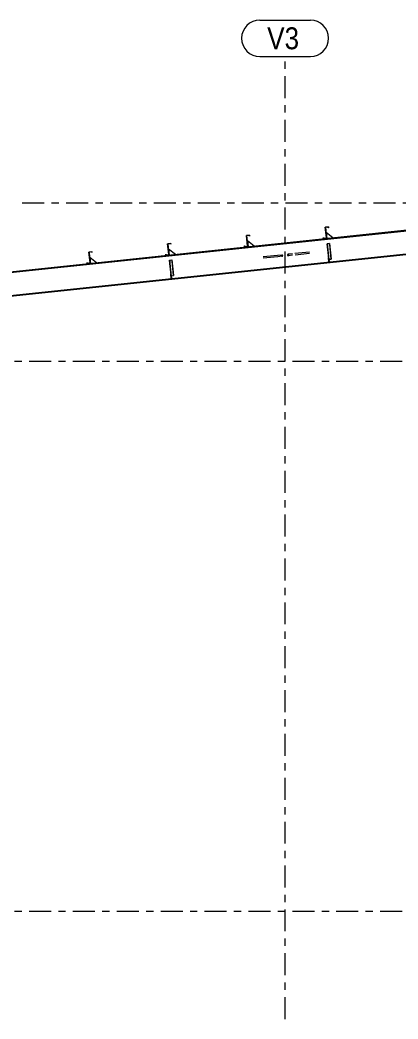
# Model space of a CAD drawing. Header units: millimetres. Extents: x -619 to 204, y -351 to 223.
# Drawn here: x -290.6 to -238.9, y -205 to -68.3 of the extents above; entities that cross this region are included whole.
import ezdxf

# ---------------------------------------------------------------- set-up
doc = ezdxf.new("R2010")
doc.units = ezdxf.units.MM
for name, pattern in [('XKITLINE00', [0]), ('XKITLINE02', [4, 2, -2]), ('XKITLINE03', [6, 3, -1, 1, -1])]:
    doc.linetypes.add(name, pattern=pattern)
doc.layers.add('Part', color=2, linetype='Continuous', lineweight=0)
doc.layers.add('S-grid', color=1, linetype='Continuous', lineweight=0)
doc.styles.add('ARIAL', font='ARIAL.TTF')

# ---------------------------------------------------------------- blocks, each defined once
blk = doc.blocks.new('*A39')
at = {"layer": 'Part'}
blk.add_hatch(color=3, dxfattribs=at).paths.add_polyline_path([(-281.15, -100.04), (-280.74, -99.99), (-280.72, -100.12), (-280.74, -100.12), (-280.75, -100.01), (-281.13, -100.05), (-280.98, -101.54), (-281.39, -101.59), (-281.4, -101.46), (-281.39, -101.46), (-281.38, -101.57), (-280.99, -101.53)], flags=17)
blk = doc.blocks.new('*A40')
at = {"layer": 'Part'}
blk.add_hatch(color=3, dxfattribs=at).paths.add_polyline_path([(-281.15, -100.04), (-280.74, -99.99), (-280.72, -100.12), (-280.74, -100.12), (-280.75, -100.01), (-281.13, -100.05), (-280.98, -101.54), (-281.39, -101.59), (-281.4, -101.46), (-281.39, -101.46), (-281.38, -101.57), (-280.99, -101.53)], flags=17)
blk = doc.blocks.new('*A76')
at = {"layer": 'Part'}
blk.add_hatch(color=3, dxfattribs=at).paths.add_polyline_path([(-248.57, -98.9), (-248.24, -98.86), (-248.24, -98.88), (-248.56, -98.91), (-248.51, -99.31), (-248.53, -99.32)], flags=17)
blk = doc.blocks.new('*A97')
at = {"layer": 'Part'}
blk.add_hatch(color=3, dxfattribs=at).paths.add_polyline_path([(-248.83, -96.63), (-248.41, -96.58), (-248.4, -96.71), (-248.42, -96.71), (-248.43, -96.6), (-248.81, -96.64), (-248.65, -98.13), (-249.07, -98.18), (-249.08, -98.05), (-249.07, -98.05), (-249.06, -98.16), (-248.67, -98.12)], flags=17)
blk = doc.blocks.new('*A98')
at = {"layer": 'Part'}
blk.add_hatch(color=3, dxfattribs=at).paths.add_polyline_path([(-248.83, -96.63), (-248.41, -96.58), (-248.4, -96.71), (-248.42, -96.71), (-248.43, -96.6), (-248.81, -96.64), (-248.65, -98.13), (-249.07, -98.18), (-249.08, -98.05), (-249.07, -98.05), (-249.06, -98.16), (-248.67, -98.12)], flags=17)
blk = doc.blocks.new('*A99')
at = {"layer": 'Part'}
blk.add_hatch(color=3, dxfattribs=at).paths.add_polyline_path([(-259.6, -97.76), (-259.19, -97.72), (-259.18, -97.84), (-259.19, -97.85), (-259.2, -97.74), (-259.59, -97.78), (-259.43, -99.27), (-259.84, -99.31), (-259.86, -99.19), (-259.84, -99.19), (-259.83, -99.3), (-259.44, -99.26)], flags=17)
blk = doc.blocks.new('*A100')
at = {"layer": 'Part'}
blk.add_hatch(color=3, dxfattribs=at).paths.add_polyline_path([(-259.6, -97.76), (-259.19, -97.72), (-259.18, -97.84), (-259.19, -97.85), (-259.2, -97.74), (-259.59, -97.78), (-259.43, -99.27), (-259.84, -99.31), (-259.86, -99.19), (-259.84, -99.19), (-259.83, -99.3), (-259.44, -99.26)], flags=17)
blk = doc.blocks.new('*A101')
at = {"layer": 'Part'}
blk.add_hatch(color=3, dxfattribs=at).paths.add_polyline_path([(-270.38, -98.9), (-269.96, -98.86), (-269.95, -98.98), (-269.96, -98.98), (-269.98, -98.87), (-270.36, -98.91), (-270.2, -100.41), (-270.62, -100.45), (-270.63, -100.33), (-270.61, -100.32), (-270.6, -100.43), (-270.22, -100.39)], flags=17)
blk = doc.blocks.new('*A102')
at = {"layer": 'Part'}
blk.add_hatch(color=3, dxfattribs=at).paths.add_polyline_path([(-270.38, -98.9), (-269.96, -98.86), (-269.95, -98.98), (-269.96, -98.98), (-269.98, -98.87), (-270.36, -98.91), (-270.2, -100.41), (-270.62, -100.45), (-270.63, -100.33), (-270.61, -100.32), (-270.6, -100.43), (-270.22, -100.39)], flags=17)
blk = doc.blocks.new('*A103')
at = {"layer": 'Part'}
blk.add_hatch(color=3, dxfattribs=at).paths.add_polyline_path([(-270.12, -101.17), (-269.79, -101.13), (-269.79, -101.15), (-270.1, -101.19), (-270.06, -101.59), (-270.08, -101.59)], flags=17)
blk = doc.blocks.new('*A647')
at = {"layer": 'S-grid', "color": 1, "linetype": 'XKITLINE03', "lineweight": 0}
blk.add_line((-290.25, -93.32), (-114.22, -93.32), dxfattribs=at)
blk = doc.blocks.new('*A648')
at = {"layer": 'S-grid', "color": 1, "linetype": 'XKITLINE03', "lineweight": 0}
blk.add_line((-559.32, -114.99), (26.4, -114.99), dxfattribs=at)
blk = doc.blocks.new('*A649')
at = {"layer": 'S-grid', "color": 1, "linetype": 'XKITLINE03', "lineweight": 0}
blk.add_line((-559.32, -190.2), (26.4, -190.2), dxfattribs=at)
blk = doc.blocks.new('*A650')
at = {"layer": 'Part', "color": 2, "linetype": 'XKITLINE00', "lineweight": 0}
for p, q in [((-237.24, -97.01), (-309.87, -104.67)), ((-237.23, -97.12), (-309.86, -104.78)), ((-237.23, -97.1), (-237.23, -97.12)), ((-236.9, -100.22), (-301.84, -107.07)), ((-236.89, -100.33), (-301.83, -107.18)), ((-236.9, -100.22), (-236.89, -100.33)), ((-302.18, -107.11), (-309.53, -107.88)), ((-302.16, -107.21), (-309.52, -107.99))]:
    blk.add_line(p, q, dxfattribs=at)
at = {"layer": 'Part', "color": 7, "linetype": 'XKITLINE02', "lineweight": 0}
for p, q in [((-237.24, -97.01), (-237.23, -97.1)), ((-237.23, -97.12), (-236.9, -100.22)), ((-309.87, -104.67), (-309.52, -107.99)), ((-301.84, -107.07), (-302.18, -107.11)), ((-301.83, -107.18), (-302.16, -107.21))]:
    blk.add_line(p, q, dxfattribs=at)
blk = doc.blocks.new('*A697')
at = {"layer": 'Part', "color": 2, "linetype": 'XKITLINE00', "lineweight": 0}
for p, q in [((-281.08, -100.13), (-281.12, -100.13)), ((-280.93, -101.62), (-281.08, -100.13)), ((-280.98, -101.54), (-280.97, -101.63))]:
    blk.add_line(p, q, dxfattribs=at)
at = {"layer": 'Part', "color": 7, "linetype": 'XKITLINE02', "lineweight": 0}
for p, q in [((-281.12, -100.13), (-280.98, -101.54)), ((-280.97, -101.63), (-280.93, -101.62))]:
    blk.add_line(p, q, dxfattribs=at)
blk = doc.blocks.new('*A718')
at = {"layer": 'Part', "color": 2, "linetype": 'XKITLINE00', "lineweight": 0}
blk.add_line((-280.1, -101.53), (-281.01, -100.79), dxfattribs=at)
at = {"layer": 'Part', "color": 7, "linetype": 'XKITLINE02', "lineweight": 0}
for p, q in [((-281.01, -100.79), (-280.93, -101.62)), ((-280.93, -101.62), (-280.1, -101.53))]:
    blk.add_line(p, q, dxfattribs=at)
blk = doc.blocks.new('*A823')
at = {"layer": 'Part', "color": 2, "linetype": 'XKITLINE00', "lineweight": 0}
for p, q in [((-281.15, -100.04), (-280.74, -99.99)), ((-280.99, -101.53), (-281.15, -100.04)), ((-280.75, -100.01), (-281.13, -100.05)), ((-281.13, -100.05), (-280.98, -101.54)), ((-280.74, -100.12), (-280.75, -100.01)), ((-280.74, -99.99), (-280.72, -100.12)), ((-280.72, -100.12), (-280.74, -100.12)), ((-281.39, -101.59), (-281.4, -101.46)), ((-281.4, -101.46), (-281.39, -101.46)), ((-281.39, -101.46), (-281.38, -101.57)), ((-280.98, -101.54), (-281.39, -101.59)), ((-281.38, -101.57), (-280.99, -101.53))]:
    blk.add_line(p, q, dxfattribs=at)
blk = doc.blocks.new('*A824')
at = {"layer": 'Part', "color": 2, "linetype": 'XKITLINE00', "lineweight": 0}
for p, q in [((-281.15, -100.04), (-280.74, -99.99)), ((-280.99, -101.53), (-281.15, -100.04)), ((-280.75, -100.01), (-281.13, -100.05)), ((-281.13, -100.05), (-280.98, -101.54)), ((-280.74, -100.12), (-280.75, -100.01)), ((-280.74, -99.99), (-280.72, -100.12)), ((-280.72, -100.12), (-280.74, -100.12)), ((-281.39, -101.59), (-281.4, -101.46)), ((-281.4, -101.46), (-281.39, -101.46)), ((-281.39, -101.46), (-281.38, -101.57)), ((-280.98, -101.54), (-281.39, -101.59)), ((-281.38, -101.57), (-280.99, -101.53))]:
    blk.add_line(p, q, dxfattribs=at)
blk = doc.blocks.new('*A904')
at = {"layer": 'Part', "color": 2, "linetype": 'XKITLINE00', "lineweight": 0}
for p, q in [((-248.76, -96.72), (-248.8, -96.72)), ((-248.6, -98.21), (-248.76, -96.72)), ((-248.65, -98.13), (-248.65, -98.22))]:
    blk.add_line(p, q, dxfattribs=at)
at = {"layer": 'Part', "color": 7, "linetype": 'XKITLINE02', "lineweight": 0}
for p, q in [((-248.8, -96.72), (-248.65, -98.13)), ((-248.65, -98.22), (-248.6, -98.21))]:
    blk.add_line(p, q, dxfattribs=at)
blk = doc.blocks.new('*A905')
at = {"layer": 'Part', "color": 7, "linetype": 'XKITLINE02', "lineweight": 0}
for p, q in [((-248.32, -101.28), (-248.57, -98.9)), ((-248.31, -101.28), (-248.56, -98.91)), ((-248.02, -101), (-248.24, -98.86)), ((-248.35, -101.02), (-248.02, -100.99)), ((-248.33, -101.03), (-248.02, -101)), ((-248.32, -101.28), (-248.31, -101.28))]:
    blk.add_line(p, q, dxfattribs=at)
blk = doc.blocks.new('*A906')
at = {"layer": 'Part', "color": 2, "linetype": 'XKITLINE00', "lineweight": 0}
for p, q in [((-248.57, -98.9), (-248.24, -98.86)), ((-248.53, -99.32), (-248.57, -98.9)), ((-248.24, -98.88), (-248.56, -98.91)), ((-248.56, -98.91), (-248.51, -99.31)), ((-248.51, -99.31), (-248.53, -99.32)), ((-248.53, -99.32), (-248.35, -101.06)), ((-248.31, -101.28), (-248.51, -99.31)), ((-248.24, -98.86), (-248.02, -101)), ((-248.33, -101.03), (-248.02, -101)), ((-248.32, -101.28), (-248.31, -101.28))]:
    blk.add_line(p, q, dxfattribs=at)
at = {"layer": 'Part', "color": 7, "linetype": 'XKITLINE02', "lineweight": 0}
for p, q in [((-248.35, -101.02), (-248.02, -100.99)), ((-248.35, -101.06), (-248.32, -101.28))]:
    blk.add_line(p, q, dxfattribs=at)
blk = doc.blocks.new('*A907')
at = {"layer": 'Part', "color": 7, "linetype": 'XKITLINE02', "lineweight": 0}
for p, q in [((-269.92, -103.07), (-269.96, -103.08)), ((-269.96, -103.08), (-269.9, -103.7)), ((-269.86, -103.7), (-269.92, -103.07)), ((-269.91, -103.58), (-269.87, -103.57)), ((-269.9, -103.7), (-269.86, -103.7))]:
    blk.add_line(p, q, dxfattribs=at)
blk = doc.blocks.new('*A936')
at = {"layer": 'S-grid', "color": 1, "linetype": 'XKITLINE03', "lineweight": 0}
blk.add_line((-254.32, -204.97), (-254.32, -73.3), dxfattribs=at)
at = {"layer": 'S-grid', "color": 3, "style": 'ARIAL', "width": 0.85}
blk.add_text('V3', height=3, dxfattribs=at).set_placement((-256.77, -72.3))
blk = doc.blocks.new('*A953')
at = {"layer": 'Part', "color": 2, "linetype": 'XKITLINE00', "lineweight": 0}
for p, q in [((-248.83, -96.63), (-248.41, -96.58)), ((-248.67, -98.12), (-248.83, -96.63)), ((-248.43, -96.6), (-248.81, -96.64)), ((-248.81, -96.64), (-248.65, -98.13)), ((-248.42, -96.71), (-248.43, -96.6)), ((-248.4, -96.71), (-248.42, -96.71)), ((-248.41, -96.58), (-248.4, -96.71)), ((-249.07, -98.18), (-249.08, -98.05)), ((-249.08, -98.05), (-249.07, -98.05)), ((-249.07, -98.05), (-249.06, -98.16)), ((-248.65, -98.13), (-249.07, -98.18)), ((-249.06, -98.16), (-248.67, -98.12))]:
    blk.add_line(p, q, dxfattribs=at)
blk = doc.blocks.new('*A954')
at = {"layer": 'Part', "color": 2, "linetype": 'XKITLINE00', "lineweight": 0}
for p, q in [((-248.83, -96.63), (-248.41, -96.58)), ((-248.67, -98.12), (-248.83, -96.63)), ((-248.43, -96.6), (-248.81, -96.64)), ((-248.81, -96.64), (-248.65, -98.13)), ((-248.42, -96.71), (-248.43, -96.6)), ((-248.4, -96.71), (-248.42, -96.71)), ((-248.41, -96.58), (-248.4, -96.71)), ((-249.07, -98.18), (-249.08, -98.05)), ((-249.08, -98.05), (-249.07, -98.05)), ((-249.07, -98.05), (-249.06, -98.16)), ((-248.65, -98.13), (-249.07, -98.18)), ((-249.06, -98.16), (-248.67, -98.12))]:
    blk.add_line(p, q, dxfattribs=at)
blk = doc.blocks.new('*A955')
at = {"layer": 'Part', "color": 2, "linetype": 'XKITLINE00', "lineweight": 0}
for p, q in [((-259.6, -97.76), (-259.19, -97.72)), ((-259.44, -99.26), (-259.6, -97.76)), ((-259.2, -97.74), (-259.59, -97.78)), ((-259.59, -97.78), (-259.43, -99.27)), ((-259.19, -97.85), (-259.2, -97.74)), ((-259.19, -97.72), (-259.18, -97.84)), ((-259.18, -97.84), (-259.19, -97.85)), ((-259.84, -99.31), (-259.86, -99.19)), ((-259.86, -99.19), (-259.84, -99.19)), ((-259.84, -99.19), (-259.83, -99.3)), ((-259.43, -99.27), (-259.84, -99.31)), ((-259.83, -99.3), (-259.44, -99.26))]:
    blk.add_line(p, q, dxfattribs=at)
blk = doc.blocks.new('*A956')
at = {"layer": 'Part', "color": 2, "linetype": 'XKITLINE00', "lineweight": 0}
for p, q in [((-259.6, -97.76), (-259.19, -97.72)), ((-259.44, -99.26), (-259.6, -97.76)), ((-259.2, -97.74), (-259.59, -97.78)), ((-259.59, -97.78), (-259.43, -99.27)), ((-259.19, -97.85), (-259.2, -97.74)), ((-259.19, -97.72), (-259.18, -97.84)), ((-259.18, -97.84), (-259.19, -97.85)), ((-259.84, -99.31), (-259.86, -99.19)), ((-259.86, -99.19), (-259.84, -99.19)), ((-259.84, -99.19), (-259.83, -99.3)), ((-259.43, -99.27), (-259.84, -99.31)), ((-259.83, -99.3), (-259.44, -99.26))]:
    blk.add_line(p, q, dxfattribs=at)
blk = doc.blocks.new('*A957')
at = {"layer": 'Part', "color": 2, "linetype": 'XKITLINE00', "lineweight": 0}
for p, q in [((-270.38, -98.9), (-269.96, -98.86)), ((-270.22, -100.39), (-270.38, -98.9)), ((-269.98, -98.87), (-270.36, -98.91)), ((-270.36, -98.91), (-270.2, -100.41)), ((-269.96, -98.98), (-269.98, -98.87)), ((-269.96, -98.86), (-269.95, -98.98)), ((-269.95, -98.98), (-269.96, -98.98)), ((-270.63, -100.33), (-270.61, -100.32)), ((-270.62, -100.45), (-270.63, -100.33)), ((-270.2, -100.41), (-270.62, -100.45)), ((-270.61, -100.32), (-270.6, -100.43)), ((-270.6, -100.43), (-270.22, -100.39))]:
    blk.add_line(p, q, dxfattribs=at)
blk = doc.blocks.new('*A958')
at = {"layer": 'Part', "color": 2, "linetype": 'XKITLINE00', "lineweight": 0}
for p, q in [((-270.38, -98.9), (-269.96, -98.86)), ((-270.22, -100.39), (-270.38, -98.9)), ((-269.98, -98.87), (-270.36, -98.91)), ((-270.36, -98.91), (-270.2, -100.41)), ((-269.96, -98.98), (-269.98, -98.87)), ((-269.96, -98.86), (-269.95, -98.98)), ((-269.95, -98.98), (-269.96, -98.98)), ((-270.63, -100.33), (-270.61, -100.32)), ((-270.62, -100.45), (-270.63, -100.33)), ((-270.2, -100.41), (-270.62, -100.45)), ((-270.61, -100.32), (-270.6, -100.43)), ((-270.6, -100.43), (-270.22, -100.39))]:
    blk.add_line(p, q, dxfattribs=at)
blk = doc.blocks.new('*A959')
at = {"layer": 'Part', "color": 2, "linetype": 'XKITLINE00', "lineweight": 0}
for p, q in [((-269.96, -103.08), (-269.92, -103.07)), ((-269.9, -103.7), (-269.96, -103.08)), ((-269.89, -103.33), (-269.86, -103.7))]:
    blk.add_line(p, q, dxfattribs=at)
at = {"layer": 'Part', "color": 7, "linetype": 'XKITLINE02', "lineweight": 0}
for p, q in [((-269.92, -103.07), (-269.89, -103.33)), ((-269.91, -103.58), (-269.87, -103.57)), ((-269.86, -103.7), (-269.9, -103.7))]:
    blk.add_line(p, q, dxfattribs=at)
blk = doc.blocks.new('*A960')
at = {"layer": 'Part', "color": 2, "linetype": 'XKITLINE00', "lineweight": 0}
blk.add_line((-269.32, -100.4), (-270.24, -99.66), dxfattribs=at)
at = {"layer": 'Part', "color": 7, "linetype": 'XKITLINE02', "lineweight": 0}
for p, q in [((-270.24, -99.66), (-270.15, -100.48)), ((-270.15, -100.48), (-269.32, -100.4))]:
    blk.add_line(p, q, dxfattribs=at)
blk = doc.blocks.new('*A961')
at = {"layer": 'Part', "color": 2, "linetype": 'XKITLINE00', "lineweight": 0}
for p, q in [((-270.31, -98.99), (-270.35, -99)), ((-270.15, -100.48), (-270.31, -98.99)), ((-270.2, -100.41), (-270.19, -100.49))]:
    blk.add_line(p, q, dxfattribs=at)
at = {"layer": 'Part', "color": 7, "linetype": 'XKITLINE02', "lineweight": 0}
for p, q in [((-270.35, -99), (-270.2, -100.41)), ((-270.19, -100.49), (-270.15, -100.48))]:
    blk.add_line(p, q, dxfattribs=at)
blk = doc.blocks.new('*A962')
at = {"layer": 'Part', "color": 7, "linetype": 'XKITLINE02', "lineweight": 0}
for p, q in [((-269.56, -103.27), (-269.79, -101.13)), ((-269.87, -103.56), (-270.12, -101.17)), ((-269.85, -103.55), (-270.1, -101.19)), ((-269.9, -103.29), (-269.57, -103.26)), ((-269.88, -103.31), (-269.56, -103.27)), ((-269.87, -103.56), (-269.85, -103.55))]:
    blk.add_line(p, q, dxfattribs=at)
blk = doc.blocks.new('*A963')
at = {"layer": 'Part', "color": 2, "linetype": 'XKITLINE00', "lineweight": 0}
for p, q in [((-270.12, -101.17), (-269.79, -101.13)), ((-269.79, -101.13), (-269.56, -103.27)), ((-270.08, -101.59), (-270.12, -101.17)), ((-269.79, -101.15), (-270.1, -101.19)), ((-270.1, -101.19), (-270.06, -101.59)), ((-270.06, -101.59), (-270.08, -101.59)), ((-270.08, -101.59), (-269.89, -103.33)), ((-269.85, -103.55), (-270.06, -101.59)), ((-269.88, -103.31), (-269.56, -103.27)), ((-269.87, -103.56), (-269.85, -103.55))]:
    blk.add_line(p, q, dxfattribs=at)
at = {"layer": 'Part', "color": 7, "linetype": 'XKITLINE02', "lineweight": 0}
for p, q in [((-269.9, -103.29), (-269.57, -103.26)), ((-269.89, -103.33), (-269.87, -103.56))]:
    blk.add_line(p, q, dxfattribs=at)
blk = doc.blocks.new('*A970')
at = {"layer": 'Part', "color": 2, "linetype": 'XKITLINE00', "lineweight": 0}
blk.add_line((-258.55, -99.26), (-259.47, -98.52), dxfattribs=at)
at = {"layer": 'Part', "color": 7, "linetype": 'XKITLINE02', "lineweight": 0}
for p, q in [((-259.47, -98.52), (-259.38, -99.35)), ((-259.38, -99.35), (-258.55, -99.26))]:
    blk.add_line(p, q, dxfattribs=at)
blk = doc.blocks.new('*A971')
at = {"layer": 'Part', "color": 2, "linetype": 'XKITLINE00', "lineweight": 0}
for p, q in [((-259.54, -97.86), (-259.58, -97.86)), ((-259.38, -99.35), (-259.54, -97.86)), ((-259.43, -99.27), (-259.42, -99.35))]:
    blk.add_line(p, q, dxfattribs=at)
at = {"layer": 'Part', "color": 7, "linetype": 'XKITLINE02', "lineweight": 0}
for p, q in [((-259.58, -97.86), (-259.43, -99.27)), ((-259.42, -99.35), (-259.38, -99.35))]:
    blk.add_line(p, q, dxfattribs=at)
blk = doc.blocks.new('*A975')
at = {"layer": 'Part', "color": 2, "linetype": 'XKITLINE00', "lineweight": 0}
for p, q in [((-253.95, -100.36), (-253.98, -100.4)), ((-253.98, -100.4), (-253.98, -100.46)), ((-253.98, -100.46), (-253.97, -100.51)), ((-253.97, -100.51), (-253.93, -100.54)), ((-253.91, -100.34), (-253.95, -100.36)), ((-253.93, -100.54), (-253.89, -100.55)), ((-253.32, -100.28), (-253.91, -100.34)), ((-253.87, -100.35), (-253.91, -100.34)), ((-253.3, -100.49), (-253.89, -100.55)), ((-253.89, -100.55), (-253.85, -100.53)), ((-253.84, -100.39), (-253.87, -100.35)), ((-253.85, -100.53), (-253.83, -100.49)), ((-253.82, -100.44), (-253.84, -100.39)), ((-253.83, -100.49), (-253.82, -100.44))]:
    blk.add_line(p, q, dxfattribs=at)
at = {"layer": 'Part', "color": 7, "linetype": 'XKITLINE02', "lineweight": 0}
for p, q in [((-251, -100.04), (-253.32, -100.28)), ((-250.97, -100.24), (-253.3, -100.49))]:
    blk.add_line(p, q, dxfattribs=at)
blk = doc.blocks.new('*A978')
at = {"layer": 'Part', "color": 7, "linetype": 'XKITLINE02', "lineweight": 0}
for p, q in [((-248.37, -100.8), (-248.41, -100.81)), ((-248.41, -100.81), (-248.35, -101.43)), ((-248.31, -101.42), (-248.37, -100.8)), ((-248.36, -101.3), (-248.32, -101.3)), ((-248.35, -101.43), (-248.31, -101.42))]:
    blk.add_line(p, q, dxfattribs=at)
blk = doc.blocks.new('*A979')
at = {"layer": 'Part', "color": 2, "linetype": 'XKITLINE00', "lineweight": 0}
for p, q in [((-248.41, -100.81), (-248.37, -100.8)), ((-248.35, -101.43), (-248.41, -100.81)), ((-248.35, -101.06), (-248.31, -101.42))]:
    blk.add_line(p, q, dxfattribs=at)
at = {"layer": 'Part', "color": 7, "linetype": 'XKITLINE02', "lineweight": 0}
for p, q in [((-248.37, -100.8), (-248.35, -101.06)), ((-248.36, -101.3), (-248.32, -101.3)), ((-248.31, -101.42), (-248.35, -101.43))]:
    blk.add_line(p, q, dxfattribs=at)
blk = doc.blocks.new('*A980')
at = {"layer": 'Part', "color": 2, "linetype": 'XKITLINE00', "lineweight": 0}
blk.add_line((-247.78, -98.12), (-248.69, -97.38), dxfattribs=at)
at = {"layer": 'Part', "color": 7, "linetype": 'XKITLINE02', "lineweight": 0}
for p, q in [((-248.69, -97.38), (-248.6, -98.21)), ((-248.6, -98.21), (-247.78, -98.12))]:
    blk.add_line(p, q, dxfattribs=at)
blk = doc.blocks.new('*A981')
at = {"layer": 'S-grid', "color": 1, "linetype": 'XKITLINE00', "lineweight": 0}
for p, q in [((-257.77, -68.3), (-250.87, -68.3)), ((-257.77, -73.3), (-250.87, -73.3))]:
    blk.add_line(p, q, dxfattribs=at)
for centre, start, end in [((-257.77, -70.8), 90, 270), ((-250.87, -70.8), 270, 90)]:
    blk.add_arc(centre, 2.5, start, end, dxfattribs=at)
blk = doc.blocks.new('*A982')
at = {"layer": 'Part', "color": 7, "linetype": 'XKITLINE02', "lineweight": 0}
for p, q in [((-255.34, -100.51), (-257.8, -100.77)), ((-255.32, -100.68), (-257.78, -100.94))]:
    blk.add_line(p, q, dxfattribs=at)
at = {"layer": 'Part', "color": 2, "linetype": 'XKITLINE00', "lineweight": 0}
for p, q in [((-254.73, -100.45), (-255.34, -100.51)), ((-254.71, -100.62), (-255.32, -100.68)), ((-254.77, -100.48), (-254.78, -100.54)), ((-254.78, -100.54), (-254.76, -100.6)), ((-254.73, -100.45), (-254.77, -100.48)), ((-254.76, -100.6), (-254.71, -100.62)), ((-254.68, -100.47), (-254.73, -100.45)), ((-254.71, -100.62), (-254.67, -100.59)), ((-254.65, -100.53), (-254.68, -100.47)), ((-254.67, -100.59), (-254.65, -100.53))]:
    blk.add_line(p, q, dxfattribs=at)

msp = doc.modelspace()

# ---------------------------------------------------------------- block references
at = {"lineweight": 0}
for name in ['*A981', '*A936', '*A647', '*A650', '*A97', '*A98', '*A953', '*A954', '*A904', '*A99', '*A100', '*A955', '*A956', '*A971', '*A980', '*A101', '*A102', '*A957', '*A958', '*A961', '*A960', '*A970', '*A76', '*A905', '*A906', '*A39', '*A40', '*A823', '*A824', '*A697', '*A718', '*A103', '*A962', '*A963', '*A982', '*A975', '*A978', '*A979', '*A907', '*A959', '*A648', '*A649']:
    msp.add_blockref(name, (0, 0), dxfattribs=at)

doc.saveas('drawing.dxf')
